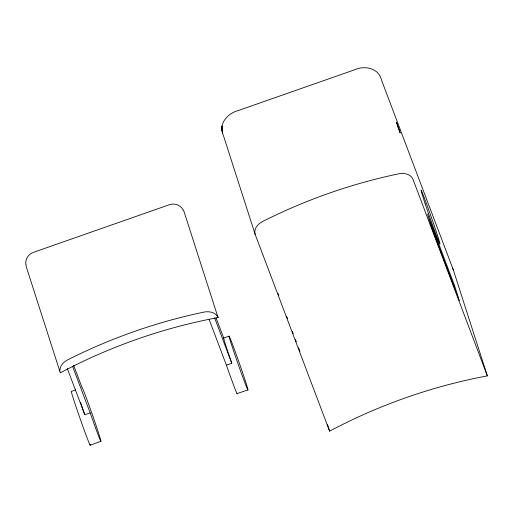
<?xml version="1.0" encoding="UTF-8"?>
<svg xmlns="http://www.w3.org/2000/svg" width="513" height="513" viewBox="0 0 513 513"><rect width="100%" height="100%" fill="white"/><g stroke="black" fill="none" stroke-linecap="round" stroke-linejoin="round"><path stroke-width="0.77" d="M59.874 371.027C59.623 366.205 63.291 362.127 67.338 360.017A387.719 269.633 -20.7 0 1 204.283 312.032C209.304 311.038 215.902 312.372 218.063 317.553A387.719 269.633 -20.7 0 0 60.322 372.823L26.368 267.074A11.401 7.926 -20.7 0 1 26.112 264.99M90.192 445.22L100.811 441.289M223.36 338.189L229.112 336.162M67.331 368.578L84.799 414.754L90.179 412.869A28.497 0.725 70.7 0 0 100.933 441.443A28.497 0.725 70.7 0 0 92.199 414.248A28.497 0.725 70.7 0 0 82.093 387.687L73.641 365.346M209.221 319.708L226.406 365.141L231.786 363.255A28.497 0.725 70.7 0 1 223.7 338.073L216.095 317.97M453.114 286.074L454.55 285.574L427.496 214.068L432.344 229.176L459.398 300.682L454.55 285.574M75.661 389.931L71.371 391.425A28.497 0.725 70.7 0 0 81.182 421.648A28.497 0.725 70.7 0 0 90.089 444.354M237.044 393.561L247.933 389.957A28.497 0.725 70.7 0 0 234.544 349.776A28.497 0.725 70.7 0 0 233.094 349.443A28.497 0.725 70.7 0 0 247.933 389.957M183.019 209.727C180.589 205.014 174.465 202.956 169.54 204.668L33.307 252.396C28.343 254.108 24.925 259.584 25.9 264.779M217.211 315.899L218.063 317.553L184.109 211.805A11.401 7.926 -20.7 0 0 183.115 209.977M453.319 269.896L381.627 80.394C379.024 68.049 364.602 65.087 354.393 69.877L238.237 110.571C227.496 113.277 217.775 124.242 223.424 135.56L255.115 234.255L329.609 431.157A387.719 269.633 -20.7 0 1 487.35 375.894L453.319 269.896A11.017 7.663 -20.7 0 0 452.357 268.126M487.35 375.894L412.856 178.992C410.535 174.01 404.122 172.759 399.178 173.727A387.719 269.633 -20.7 0 0 262.226 221.706C257.802 223.982 253.55 228.997 255.115 234.255M277.988 293.378L278.835 295.61M286.722 316.47L287.569 318.701M292.359 331.366L293.205 333.604M295.462 339.561L296.302 341.793M298.56 347.756L299.97 351.476M214.601 317.829L231.786 363.255M72.711 366.692L90.179 412.869M327.409 424.296L329.609 431.157M84.799 414.754A28.497 0.725 70.7 0 1 82.587 408.335M82.324 407.566A28.497 0.725 70.7 0 1 80.586 402.397M237.198 393.445A28.497 0.725 70.7 0 1 226.406 365.141M222.071 126.115L222.052 130.526L222.071 126.115M396.453 122.286L400.114 132.848L396.453 122.286M222.623 132.982L221.924 128.295L222.623 132.982M222.591 132.566L222.02 128.686L222.591 132.566M425.085 203.475A28.497 0.725 70.7 0 0 439.923 243.983A28.497 0.725 70.7 0 0 426.534 203.808A28.497 0.725 70.7 0 0 425.085 203.475"/></g></svg>
